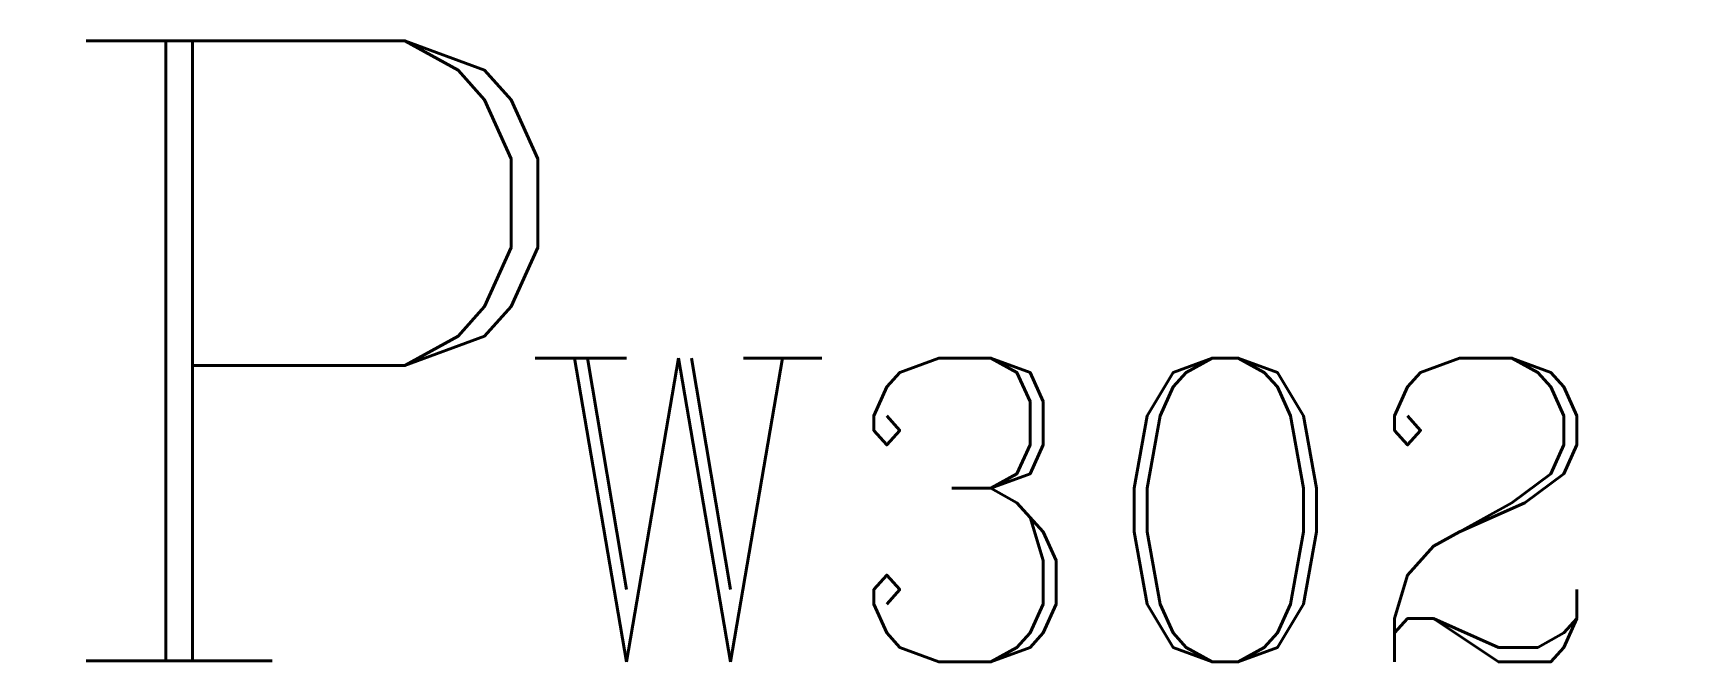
# Model space of a CAD drawing. Header units: inches. Extents: x -15.8 to 38.7, y 3.8 to 24.6.
import ezdxf

# ---------------------------------------------------------------- set-up
doc = ezdxf.new("R2010")
doc.units = ezdxf.units.IN
doc.header["$LTSCALE"] = 48
doc.header["$MEASUREMENT"] = 0
doc.styles.add('FSL12-1', font='complex.shx')

msp = doc.modelspace()

# ---------------------------------------------------------------- wipeouts: each hides what was drawn before it
msp.add_wipeout([(-15.845, 3.786), (38.664, 3.786), (38.664, 24.604), (-15.845, 24.604)])

# ---------------------------------------------------------------- next in the draw order: texts
at = {"linetype": 'Continuous', "insert": (-15.845, 24.352), "char_height": 20.4, "attachment_point": 1, "style": 'FSL12-1'}
msp.add_mtext('P', dxfattribs=at)
at = {"linetype": 'Continuous', "insert": (0.259, 13.915), "char_height": 10, "width": 1.4210854715202e-14, "attachment_point": 1, "style": 'FSL12-1'}
msp.add_mtext('W302', dxfattribs=at)

doc.saveas('drawing.dxf')
